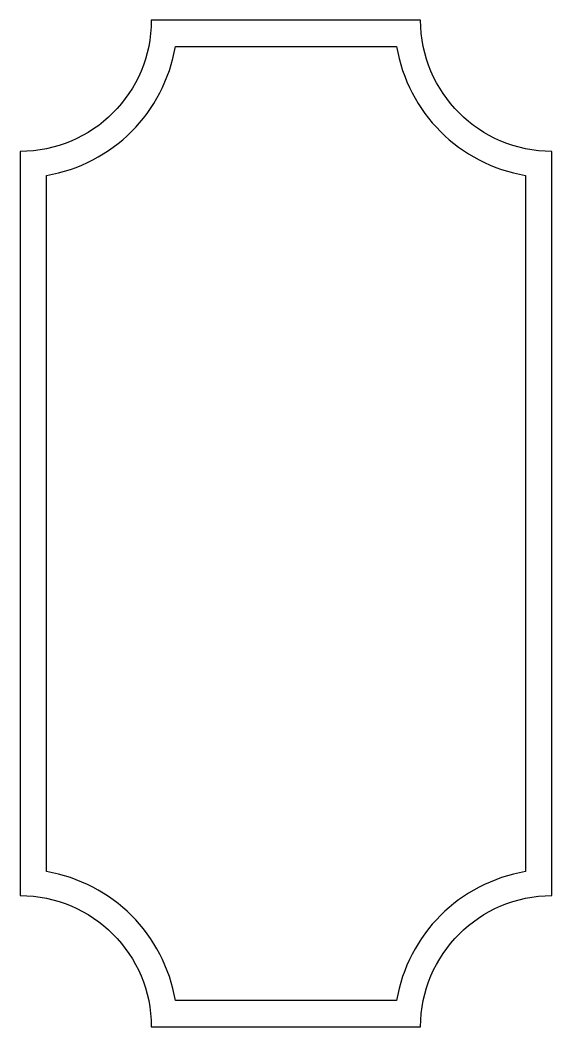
# Model space of a CAD drawing. Header units: millimetres. Extents: x 189 to 581, y 67 to 416.
# Drawn here: x 188.9 to 249.7, y 190.4 to 305.5 of the extents above; entities that cross this region are included whole.
import ezdxf

# ---------------------------------------------------------------- set-up
doc = ezdxf.new("R2010")
doc.units = ezdxf.units.MM
doc.layers.get('0').update_dxf_attribs({"linetype": 'CONTINUOUS', "true_color": 0xffffff})

msp = doc.modelspace()

# ---------------------------------------------------------------- linework, layer by layer
at = {"linetype": 'CONTINUOUS', "true_color": 0xffffff}
for points in [[(203.91, 305.45), (203.89, 304.68), (203.83, 303.92), (203.74, 303.17), (203.61, 302.43), (203.44, 301.7), (203.24, 300.99), (203, 300.3), (202.73, 299.61), (202.43, 298.95), (202.1, 298.3), (201.74, 297.68), (201.35, 297.07), (200.93, 296.48), (200.49, 295.91), (200.01, 295.37), (199.52, 294.85), (199, 294.35), (198.45, 293.88), (197.89, 293.43), (197.3, 293.02), (196.69, 292.63), (196.06, 292.26), (195.41, 291.93), (194.75, 291.63), (194.07, 291.36), (193.37, 291.13), (192.66, 290.93), (191.93, 290.76), (191.2, 290.63), (190.45, 290.53), (189.68, 290.47), (188.91, 290.45), (188.91, 205.39), (188.91, 205.39), (189.68, 205.37), (190.45, 205.32), (191.2, 205.22), (191.93, 205.09), (192.66, 204.92), (193.37, 204.72), (194.07, 204.48), (194.75, 204.21), (195.41, 203.91), (196.06, 203.58), (196.69, 203.22), (197.3, 202.83), (197.89, 202.41), (198.45, 201.97), (199, 201.5), (199.52, 201), (200.01, 200.48), (200.49, 199.93), (200.93, 199.37), (201.35, 198.78), (201.74, 198.17), (202.1, 197.54), (202.43, 196.9), (202.73, 196.23), (203, 195.55), (203.24, 194.85), (203.44, 194.14), (203.61, 193.42), (203.74, 192.68), (203.83, 191.93), (203.89, 191.16), (203.91, 190.39), (234.69, 190.39), (234.71, 191.17), (234.77, 191.93), (234.87, 192.68), (235, 193.42), (235.17, 194.14), (235.37, 194.85), (235.6, 195.55), (235.87, 196.23), (236.17, 196.9), (236.5, 197.54), (236.87, 198.17), (237.26, 198.78), (237.67, 199.37), (238.12, 199.93), (238.59, 200.48), (239.09, 201), (239.61, 201.5), (240.15, 201.97), (240.72, 202.41), (241.31, 202.83), (241.91, 203.22), (242.54, 203.58), (243.19, 203.91), (243.85, 204.21), (244.53, 204.48), (245.23, 204.72), (245.94, 204.92), (246.67, 205.09), (247.41, 205.22), (248.16, 205.32), (248.92, 205.37), (249.69, 205.39), (249.69, 290.45), (248.92, 290.47), (248.16, 290.53), (247.41, 290.63), (246.67, 290.76), (245.94, 290.93), (245.23, 291.13), (244.54, 291.36), (243.85, 291.63), (243.19, 291.93), (242.54, 292.26), (241.92, 292.63), (241.31, 293.02), (240.72, 293.43), (240.15, 293.88), (239.61, 294.35), (239.09, 294.85), (238.59, 295.37), (238.12, 295.91), (237.67, 296.48), (237.26, 297.07), (236.87, 297.68), (236.5, 298.3), (236.17, 298.95), (235.87, 299.61), (235.6, 300.3), (235.37, 300.99), (235.17, 301.7), (235, 302.43), (234.87, 303.17), (234.77, 303.92), (234.71, 304.68), (234.69, 305.45), (203.91, 305.45), (203.91, 305.45), (203.91, 305.45)], [(246.69, 287.7), (246.69, 208.14), (245.99, 208.01), (245.3, 207.85), (244.61, 207.66), (243.94, 207.45), (243.28, 207.21), (242.64, 206.95), (242, 206.67), (241.38, 206.36), (240.77, 206.03), (240.18, 205.68), (239.6, 205.3), (239.04, 204.91), (238.5, 204.49), (237.97, 204.05), (237.46, 203.6), (236.96, 203.12), (236.49, 202.63), (236.03, 202.12), (235.6, 201.59), (235.18, 201.04), (234.78, 200.48), (234.41, 199.9), (234.06, 199.31), (233.72, 198.7), (233.42, 198.08), (233.13, 197.45), (232.87, 196.8), (232.63, 196.14), (232.42, 195.47), (232.24, 194.79), (232.08, 194.1), (231.94, 193.39), (206.66, 193.39), (206.53, 194.1), (206.37, 194.79), (206.18, 195.47), (205.97, 196.14), (205.73, 196.8), (205.47, 197.45), (205.19, 198.08), (204.88, 198.7), (204.55, 199.31), (204.2, 199.9), (203.82, 200.48), (203.42, 201.04), (203.01, 201.59), (202.57, 202.12), (202.12, 202.63), (201.64, 203.12), (201.15, 203.6), (200.64, 204.05), (200.11, 204.49), (199.56, 204.91), (199, 205.3), (198.42, 205.68), (197.83, 206.03), (197.22, 206.36), (196.6, 206.67), (195.97, 206.95), (195.32, 207.21), (194.66, 207.45), (193.99, 207.66), (193.31, 207.85), (192.61, 208.01), (191.91, 208.14), (191.91, 287.7), (192.61, 287.84), (193.31, 288), (193.99, 288.18), (194.66, 288.39), (195.32, 288.63), (195.97, 288.89), (196.6, 289.18), (197.22, 289.48), (197.83, 289.82), (198.42, 290.17), (199, 290.54), (199.56, 290.94), (200.11, 291.36), (200.64, 291.79), (201.15, 292.25), (201.64, 292.72), (202.12, 293.22), (202.57, 293.73), (203.01, 294.26), (203.42, 294.8), (203.82, 295.36), (204.2, 295.94), (204.55, 296.53), (204.88, 297.14), (205.19, 297.76), (205.47, 298.4), (205.73, 299.04), (205.97, 299.7), (206.18, 300.37), (206.37, 301.06), (206.53, 301.75), (206.66, 302.45), (231.94, 302.45), (232.08, 301.75), (232.24, 301.06), (232.42, 300.37), (232.63, 299.7), (232.87, 299.04), (233.13, 298.4), (233.42, 297.76), (233.72, 297.14), (234.06, 296.53), (234.41, 295.94), (234.78, 295.37), (235.18, 294.8), (235.6, 294.26), (236.03, 293.73), (236.49, 293.22), (236.96, 292.72), (237.46, 292.25), (237.97, 291.79), (238.5, 291.36), (239.04, 290.94), (239.6, 290.54), (240.18, 290.17), (240.77, 289.82), (241.38, 289.48), (242, 289.18), (242.64, 288.89), (243.28, 288.63), (243.94, 288.39), (244.61, 288.18), (245.3, 288), (245.99, 287.84), (246.69, 287.7), (246.69, 287.7), (246.69, 287.7)]]:
    msp.add_lwpolyline(points, dxfattribs=at)

doc.saveas('drawing.dxf')
